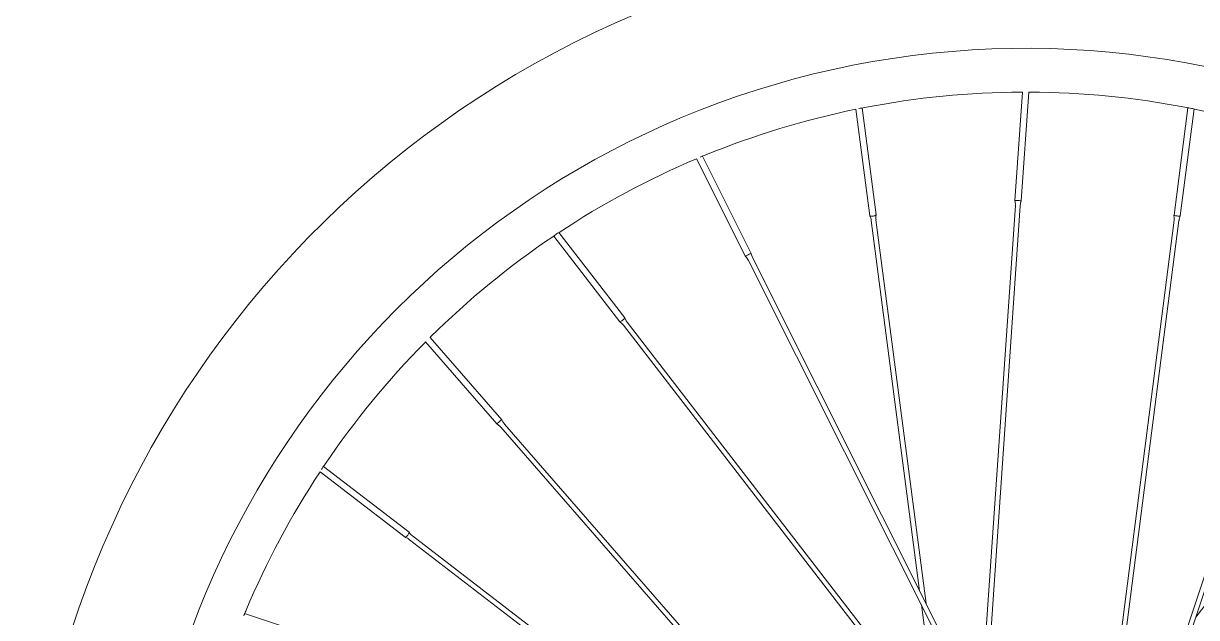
# Model space of a CAD drawing. Header units: millimetres. Extents: x -843 to 3947, y -76 to 3122.
# Drawn here: x -659.1 to -282, y 2503.8 to 2694.7 of the extents above; entities that cross this region are included whole.
import ezdxf

# ---------------------------------------------------------------- set-up
doc = ezdxf.new("R2010")
doc.units = ezdxf.units.MM
doc.layers.add('ZANO_R', color=7, linetype='Continuous', lineweight=0)

msp = doc.modelspace()

# ---------------------------------------------------------------- linework, layer by layer
at = {"layer": 'ZANO_R'}
for p, q in [((-338.02, 2672.67), (-340.42, 2637.8)), ((-338.39, 2637.66), (-335.99, 2672.67)), ((-391.51, 2667.13), (-387.04, 2632.89)), ((-385.02, 2633.15), (-389.51, 2667.56)), ((-284.83, 2667.62), (-289.27, 2633.11)), ((-287.26, 2632.85), (-282.83, 2667.22)), ((-442.72, 2651.23), (-426.97, 2619.85)), ((-425.16, 2620.76), (-440.86, 2652.05)), ((-340.27, 2636.2), (-351.46, 2473.34)), ((-350.12, 2470.66), (-338.75, 2636.1)), ((-386.58, 2631.37), (-371.06, 2512.39)), ((-368.98, 2508.25), (-385.07, 2631.57)), ((-289.22, 2631.52), (-311.93, 2455.12)), ((-310.42, 2454.93), (-287.71, 2631.33)), ((-488.65, 2626.38), (-467.39, 2598.84)), ((-465.78, 2600.08), (-486.96, 2627.51)), ((-426.04, 2618.55), (-346.65, 2460.34)), ((-345.28, 2461.02), (-424.67, 2619.23)), ((-246.09, 2617.81), (-301.82, 2449.8)), ((-300.38, 2449.32), (-244.64, 2617.33)), ((-466.23, 2597.75), (-357.56, 2456.96)), ((-356.35, 2457.89), (-465.02, 2598.68)), ((-209.13, 2598.98), (-282.28, 2503.87)), ((-529.83, 2592.34), (-506.87, 2565.98)), ((-505.34, 2567.32), (-528.39, 2593.78)), ((-505.64, 2564.96), (-398.39, 2441.88)), ((-395.55, 2440.94), (-504.49, 2565.96)), ((-563.74, 2550.6), (-536.37, 2529.55)), ((-535.13, 2531.16), (-562.63, 2552.31)), ((-435.47, 2454.18), (-534.04, 2530)), ((-534.97, 2528.79), (-439.86, 2455.64)), ((-370.46, 2507.8), (-365.49, 2469.73)), ((-554.74, 2494.02), (-587.97, 2505.04))]:
    msp.add_line(p, q, dxfattribs=at)
at = {"layer": 'ZANO_R', "flags": 128}
for points in [[(-338.21, 2672.66), (-338.22, 2672.66), (-338.09, 2672.67), (-338.02, 2672.67)], [(-285.18, 2667.68), (-285.19, 2667.68), (-285.09, 2667.67), (-284.86, 2667.64), (-284.52, 2667.58), (-284.12, 2667.51), (-283.7, 2667.43), (-283.31, 2667.34), (-283, 2667.26), (-282.79, 2667.21), (-282.71, 2667.19), (-282.71, 2667.19)], [(-340.42, 2637.8), (-340.34, 2637.82), (-340.12, 2637.82), (-339.79, 2637.81), (-339.4, 2637.79), (-339.01, 2637.76), (-338.69, 2637.72), (-338.47, 2637.69), (-338.39, 2637.66), (-338.39, 2637.66)], [(-340.42, 2637.8), (-340.26, 2636.64), (-340.31, 2636.21)], [(-338.72, 2636.09), (-338.61, 2636.99), (-338.36, 2637.64)], [(-289.3, 2633.1), (-289.18, 2632.24), (-289.25, 2631.53)], [(-287.67, 2631.32), (-287.62, 2631.84), (-287.25, 2632.84)], [(-488.95, 2626.17), (-488.95, 2626.17), (-488.86, 2626.24), (-488.67, 2626.38), (-488.39, 2626.58), (-488.05, 2626.82), (-487.7, 2627.05), (-487.37, 2627.26), (-487.09, 2627.43), (-486.91, 2627.54), (-486.85, 2627.57), (-486.85, 2627.57)], [(-424.67, 2619.24), (-425.08, 2620.37), (-425.13, 2620.76)], [(-426.99, 2619.82), (-426.63, 2619.47), (-426.04, 2618.54)], [(-467.4, 2598.81), (-466.71, 2598.29), (-466.26, 2597.73)], [(-465, 2598.7), (-465.32, 2599.1), (-465.77, 2600.08)], [(-528.4, 2593.78), (-528.27, 2593.89), (-528.18, 2593.97), (-528.19, 2593.97)], [(-529.97, 2592.18), (-529.93, 2592.23), (-529.83, 2592.34)], [(-506.87, 2565.98), (-506.83, 2566.05), (-506.67, 2566.21), (-506.43, 2566.44), (-506.14, 2566.7), (-505.85, 2566.95), (-505.59, 2567.15), (-505.41, 2567.29), (-505.34, 2567.32), (-505.34, 2567.32)], [(-506.87, 2565.98), (-505.94, 2565.28), (-505.67, 2564.93)], [(-504.46, 2565.98), (-505.02, 2566.69), (-505.31, 2567.33)], [(-563.24, 2551.4), (-563.06, 2551.69), (-562.82, 2552.05), (-562.59, 2552.38), (-562.38, 2552.66), (-562.23, 2552.86), (-562.16, 2552.96), (-562.17, 2552.95)], [(-588.25, 2504.34), (-588.25, 2504.35), (-588.1, 2504.72), (-587.94, 2505.11), (-587.78, 2505.49), (-587.63, 2505.8), (-587.53, 2506.01), (-587.48, 2506.11), (-587.49, 2506.1)]]:
    msp.add_lwpolyline(points, dxfattribs=at)
at = {"layer": 'ZANO_R'}
for centre, radius, start, end in [((-336.96, 2400.96), 322.1, 19.4696, 264.4729), ((-336.96, 2400.96), 285.75, 19.8219, 180), ((-336.96, 2400.96), 271.7, 90.2641, 100.9861), ((-336.64, 2658.96), 13.73, 86.0495, 87.2814), ((-336.96, 2400.96), 271.7, 79.015, 89.7329), ((-336.96, 2400.96), 271.7, 101.5823, 112.2354), ((-386.37, 2649.44), 18.39, 97.3984, 103.2684), ((-336.96, 2400.96), 271.7, 67.9088, 78.4831), ((-336.96, 2400.96), 271.7, 112.9088, 123.4823), ((-433.75, 2634.68), 18.77, 108.7006, 114.5252), ((-386.32, 2635.21), 2.43, 252.6676, 302.2007), ((-389.51, 2631.37), 2.89, 359.8766, 31.4119), ((-382.16, 2632.31), 2.98, 163.9309, 194.3586), ((-288.28, 2634.84), 1.99, 240.0016, 269.8682), ((-287.78, 2634.77), 1.99, 255.461, 285.3185), ((-336.96, 2400.96), 271.7, 124.0146, 134.7357), ((-425.06, 2617.64), 2.92, 110.8386, 130.9279), ((-424.78, 2618.52), 2.27, 99.4314, 125.3285), ((-467.91, 2600.76), 1.99, 285.0211, 314.8487), ((-467.51, 2601.07), 1.99, 300.4675, 330.3191), ((-336.96, 2400.96), 271.7, 135.2672, 145.9858), ((-336.96, 2400.96), 271.7, 146.5823, 157.235), ((-537.49, 2531.7), 2.43, 297.6715, 347.1954), ((-532.5, 2532.59), 2.98, 208.9259, 239.3617), ((-537.04, 2526.73), 2.89, 44.8762, 76.4104)]:
    msp.add_arc(centre, radius, start, end, dxfattribs=at)

doc.saveas('drawing.dxf')
